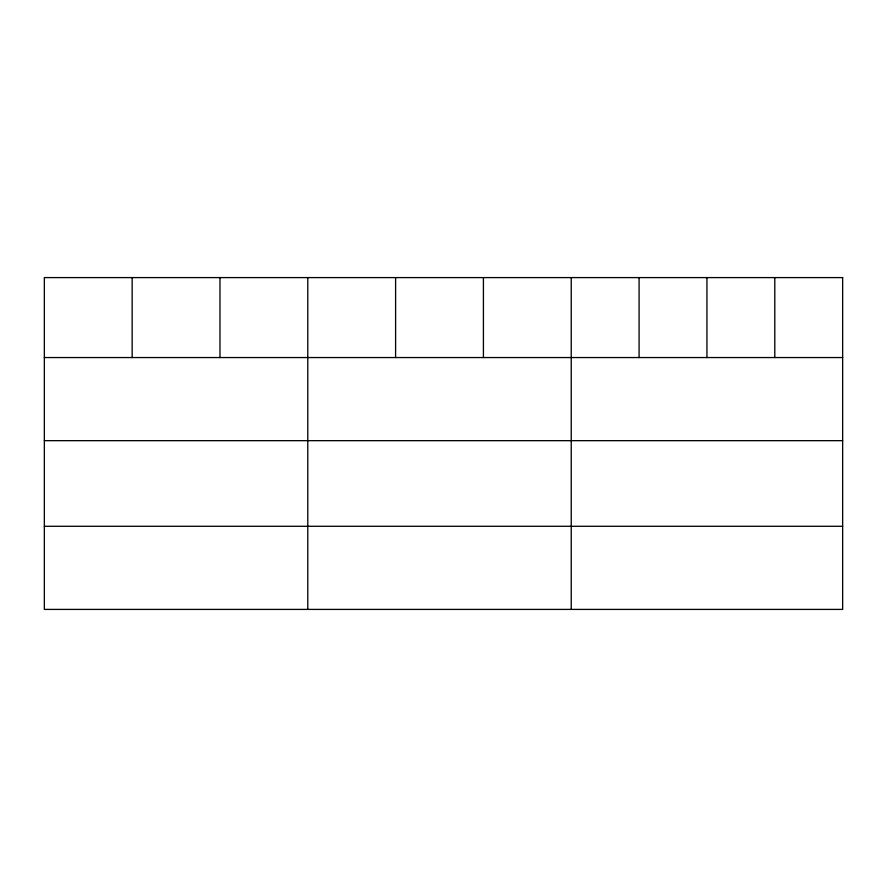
<?xml version="1.0" encoding="UTF-8"?>
<svg xmlns="http://www.w3.org/2000/svg" width="887" height="887" viewBox="0 0 887 887"><rect width="100%" height="100%" fill="white"/><g stroke="black" fill="none" stroke-linecap="round" stroke-linejoin="round"><path stroke-width="1.33" d="M44.35 357.55L842.65 357.55M44.35 440.662L842.65 440.662M44.35 526.29L842.65 526.29M774.794 277.598L774.794 357.55M706.939 277.598L706.939 357.55M639.083 277.598L639.083 357.55M571.228 277.598L571.228 609.402M483.415 277.598L483.415 357.55M395.602 277.598L395.602 357.55M307.789 277.598L307.789 609.402M219.976 277.598L219.976 357.55M132.163 277.598L132.163 357.55M842.65 277.598L44.35 277.598L44.35 609.402L842.65 609.402L842.65 277.598"/></g></svg>
